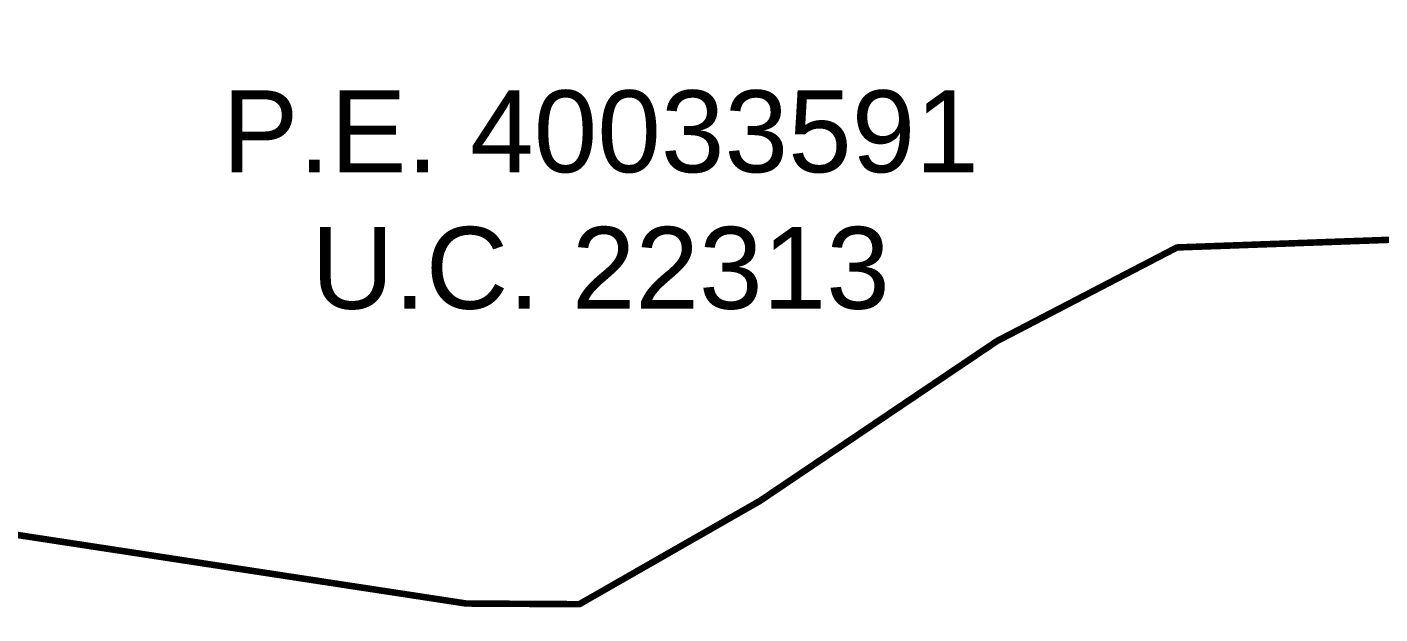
# Model space of a CAD drawing. Header units: metres. Extents: x 561401 to 594056, y 8460144 to 8508504.
# Drawn here: x 586468.16 to 586509.47, y 8502290.22 to 8502308.13 of the extents above; entities that cross this region are included whole.
import ezdxf

# ---------------------------------------------------------------- set-up
doc = ezdxf.new("R2010")
doc.units = ezdxf.units.M
for name, color, linetype in [('1.2. AFECTADOS BASE GRAFICA SUNARP', 150, 'Continuous'), ('1.2. BASE GRAFICA SUNARP', 150, 'Continuous'), ('1.3 ETIQUETA P.E. Y U.C.', 1, 'Continuous')]:
    doc.layers.add(name, color=color, linetype=linetype)
doc.styles.add('Arial', font='arial.ttf', dxfattribs={"height": 1})

msp = doc.modelspace()

# ---------------------------------------------------------------- linework, layer by layer
at = {"layer": '1.2. AFECTADOS BASE GRAFICA SUNARP', "color": 64, "linetype": 'Continuous', "lineweight": -3, "const_width": 0.2}
msp.add_lwpolyline([(586444.587, 8502309.732), (586444.084, 8502304.293), (586445.494, 8502297.934), (586446.467, 8502294.975), (586452.998, 8502295.585), (586463.956, 8502293.225), (586481.569, 8502290.536), (586485.024, 8502290.516), (586490.532, 8502293.665), (586497.772, 8502298.544), (586503.272, 8502301.404), (586510.206, 8502301.653), (586514.832, 8502302.783), (586519.392, 8502303.673), (586523.507, 8502304.473), (586534.036, 8502311.051), (586518.955, 8502318.37), (586503.956, 8502322.779), (586492.14, 8502325.438), (586476.803, 8502322.329), (586462.925, 8502318.07), (586450.186, 8502312.921), (586444.587, 8502309.732)], close=True, dxfattribs=at)
at = {"layer": '1.2. BASE GRAFICA SUNARP', "color": 64, "linetype": 'Continuous', "lineweight": -3, "const_width": 0.2}
msp.add_lwpolyline([(586510.206, 8502301.653), (586503.272, 8502301.404), (586497.772, 8502298.544), (586490.532, 8502293.665), (586485.024, 8502290.516), (586481.569, 8502290.536), (586463.956, 8502293.225), (586452.998, 8502295.585), (586446.467, 8502294.975), (586446.467, 8502294.975), (586446.64, 8502294.465), (586445.181, 8502291.006), (586448.025, 8502284.927)], dxfattribs=at)

# ---------------------------------------------------------------- texts
at = {"layer": '1.3 ETIQUETA P.E. Y U.C.', "color": 1, "insert": (586485.671, 8502302.847), "char_height": 2.5, "attachment_point": 5, "style": 'Arial'}
msp.add_mtext('P.E. 40033591\\PU.C. 22313', dxfattribs=at)

doc.saveas('drawing.dxf')
